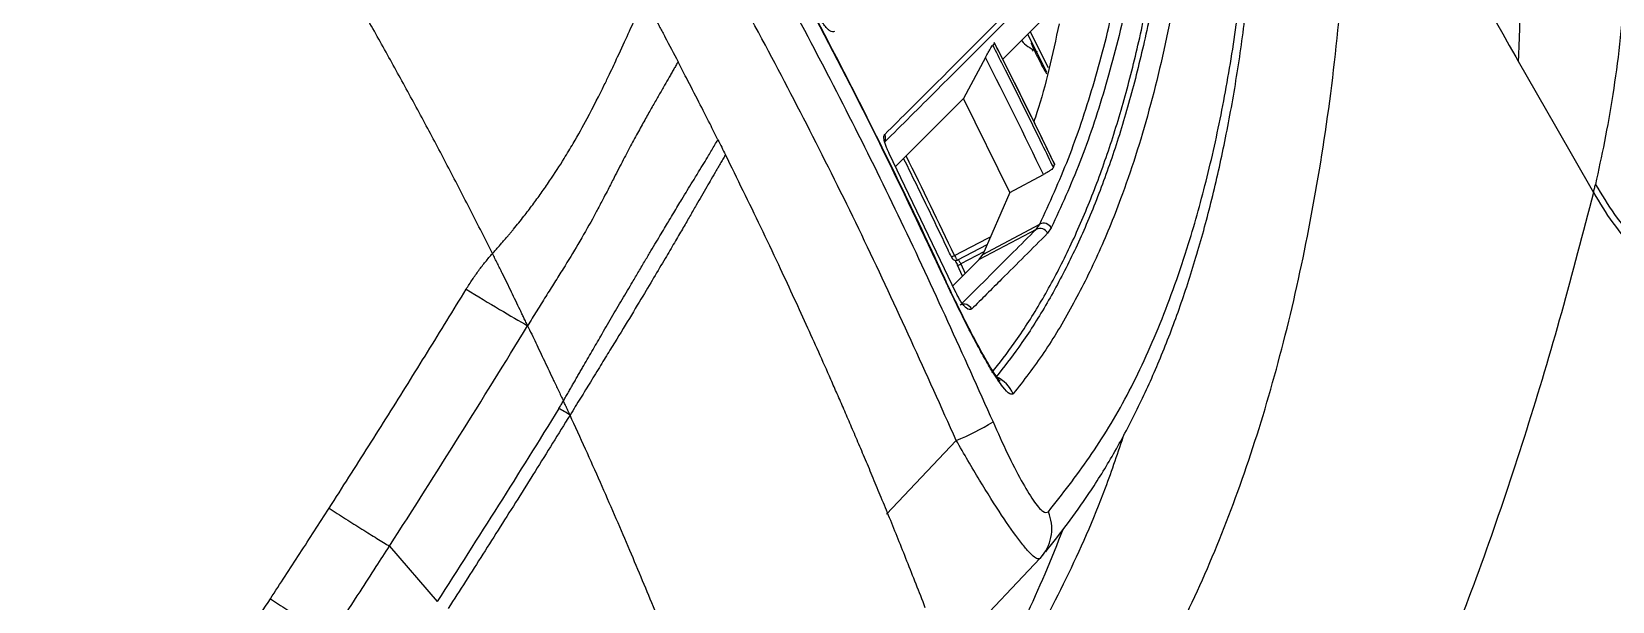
# Model space of a CAD drawing. Extents: x 400 to 501, y 484 to 634.
# Drawn here: x 420.92 to 426.61, y 518.42 to 520.46 of the extents above; entities that cross this region are included whole.
import ezdxf

# ---------------------------------------------------------------- set-up
doc = ezdxf.new("R2010")
doc.units = 0
doc.header["$MEASUREMENT"] = 0
doc.layers.add('DIM', color=3, linetype='Continuous')
doc.layers.add('GEOMETRY', color=3, linetype='Continuous', lineweight=25)

# ---------------------------------------------------------------- blocks, each defined once
blk = doc.blocks.new('2026 GRANDEE')
at = {"layer": 'GEOMETRY', "ltscale": 16}
for p, q in [((-26.0109, -76.4758), (-25.8258, -76.291)), ((-26.0401, -76.4182), (-26.047, -76.4251)), ((-26.0401, -76.4182), (-26.0399, -76.4185)), ((-25.852, -76.5233), (-25.9199, -76.3881)), ((-25.9119, -76.377), (-25.8475, -76.5052)), ((-26.0727, -76.4693), (-26.1516, -76.6164)), ((-25.9039, -76.4469), (-25.9002, -76.4417)), ((-24.1664, -76.4674), (-24.1578, -76.4825)), ((-26.3963, -76.8608), (-26.1516, -76.6164)), ((-25.9854, -76.9547), (-26.1516, -76.6164)), ((-26.1777, -77.3159), (-26.4186, -76.8144)), ((-25.829, -76.865), (-25.8245, -76.8531)), ((-25.8245, -76.8522), (-25.8245, -76.8531)), ((-25.9854, -76.9547), (-25.8647, -76.8898)), ((-25.9854, -76.9547), (-26.0825, -77.1766)), ((-25.8908, -77.0867), (-26.0955, -77.1953)), ((-26.0825, -77.1766), (-25.8778, -77.068)), ((-25.8908, -77.0867), (-25.8778, -77.068)), ((-25.8365, -77.0817), (-25.8496, -77.1007)), ((-26.1725, -77.1962), (-26.0671, -77.1412)), ((-26.1956, -77.1852), (-26.1957, -77.1853)), ((-26.1551, -77.2546), (-26.1732, -77.2154)), ((-26.0786, -77.1676), (-26.1618, -77.211)), ((-26.1618, -77.211), (-26.1459, -77.2454)), ((-26.0955, -77.1953), (-26.0825, -77.1766)), ((-26.4286, -78.109), (-26.178, -77.8445)), ((-28.2151, -78.2242), (-28.0437, -78.4227)), ((-26.5024, -78.9282), (-25.8776, -78.2685)), ((-25.8769, -78.2683), (-25.8681, -78.2582)), ((-25.8677, -78.2584), (-25.8652, -78.2553))]:
    blk.add_line(p, q, dxfattribs=at)
at = {"layer": 'GEOMETRY', "ltscale": 16, "flags": 128}
for points in [[(-24.7533, -75.4423), (-24.4835, -75.9136), (-24.2137, -76.3848)], [(-25.9429, -76.4077), (-25.9419, -76.4093), (-25.9379, -76.415)], [(-24.2137, -76.3848), (-24.1901, -76.4261), (-24.1664, -76.4674)], [(-24.1578, -76.4825), (-24.0239, -76.7163), (-23.8875, -76.9545)], [(-26.4184, -76.814), (-26.4184, -76.8141), (-26.4184, -76.8142), (-26.4186, -76.8144)], [(-26.1842, -77.1807), (-26.0641, -77.1181), (-26.0548, -77.1132)], [(-26.0955, -77.1953), (-26.176, -77.2755), (-26.1903, -77.2897)], [(-26.1775, -77.3156), (-26.1775, -77.3156), (-26.1776, -77.3158), (-26.1777, -77.3159)]]:
    blk.add_lwpolyline(points, dxfattribs=at)
at = {"layer": 'GEOMETRY', "ltscale": 256}
for centre, radius, start, end in [((-25.826, -76.297), 0.1626, 226.5123, 248.1055), ((-26.4616, -76.7593), 0.0298, 332.0702, 26.7898), ((-25.8769, -77.1134), 0.0301, 24.9216, 117.4882), ((-25.8638, -77.0949), 0.0303, 25.7887, 117.4339), ((-26.2088, -77.1361), 0.0509, 284.8902, 298.8604), ((-26.1877, -77.1632), 0.0543, 285.3506, 298.434), ((-26.2205, -77.2627), 0.00188, 288.8453, 331.804), ((-26.2191, -77.2646), 0.00106, 72.2867, 118.7848), ((-26.1501, -77.3855), 0.0301, 24.4948, 117.4819), ((-26.0822, -77.726), 0.1196, 23.9786, 66.302)]:
    blk.add_arc(centre, radius, start, end, dxfattribs=at)
at = {"layer": 'GEOMETRY', "ltscale": 16}
for centre, radius, start, end in [((-26.5099, -77.0146), 0.8937, 291.7955, 301.2875), ((-25.9894, -78.1619), 0.1548, 321.5524, 22.9718)]:
    blk.add_arc(centre, radius, start, end, dxfattribs=at)
at = {"layer": 'GEOMETRY', "ltscale": 256}
for centre, major_axis, ratio, start_param, end_param in [((-45.0049, -86.1486), (13.715, 16.2618), 0.996859, 5.862409, 5.884519), ((-45.3588, -86.3401), (15.5576, 14.4915), 0.994092, 5.977186, 5.996008)]:
    blk.add_ellipse(centre, major_axis=major_axis, ratio=ratio, start_param=start_param, end_param=end_param, dxfattribs=at)
at = {"layer": 'GEOMETRY', "ltscale": 16}
for points, knots in [([(-36.666, -67.1214), (-36.4081, -67.2387), (-35.8921, -67.4733), (-35.1368, -67.8654), (-34.3969, -68.2859), (-33.6683, -68.7414), (-32.9524, -69.2317), (-32.251, -69.7571), (-31.5722, -70.3116), (-30.924, -70.8887), (-30.3067, -71.4867), (-29.7201, -72.1037), (-29.1593, -72.7442), (-28.6204, -73.4134), (-28.1051, -74.1112), (-27.6152, -74.8371), (-27.1563, -75.5828), (-26.7434, -76.3234), (-26.371, -77.0547), (-26.1542, -77.537), (-26.0457, -77.7784)], [0, 0, 0, 0, 0.055243, 0.110533, 0.165823, 0.221065, 0.277913, 0.334813, 0.391712, 0.44856, 0.503771, 0.55903, 0.614289, 0.6695, 0.72632, 0.783192, 0.840065, 0.896885, 0.948404, 1, 1, 1, 1]), ([(-26.178, -77.8445), (-26.2858, -77.605), (-26.5016, -77.1259), (-26.8683, -76.4066), (-27.2708, -75.6846), (-27.7129, -74.964), (-28.184, -74.2618), (-28.6884, -73.573), (-29.2264, -72.8995), (-29.798, -72.2428), (-30.3968, -71.6108), (-31.0158, -71.0105), (-31.6534, -70.442), (-32.3078, -69.9052), (-32.9835, -69.3956), (-33.686, -68.9099), (-34.4149, -68.4496), (-35.1701, -68.017), (-35.9415, -67.6142), (-36.4689, -67.3737), (-36.7325, -67.2535)], [0, 0, 0, 0, 0.051523, 0.103124, 0.158337, 0.213598, 0.268858, 0.324071, 0.380887, 0.437754, 0.494622, 0.551437, 0.606681, 0.661972, 0.717264, 0.772508, 0.829355, 0.886254, 0.943153, 1, 1, 1, 1]), ([(-27.8449, -77.1736), (-27.8578, -77.1479), (-27.8836, -77.0965), (-27.9228, -77.0197), (-27.9623, -76.943), (-28.0022, -76.8666), (-28.0424, -76.7904), (-28.0829, -76.7144), (-28.1238, -76.6386), (-28.165, -76.563), (-28.2066, -76.4876), (-28.2485, -76.4124), (-28.2907, -76.3375), (-28.3332, -76.2627), (-28.3761, -76.1881), (-28.4194, -76.1138), (-28.4629, -76.0396), (-28.5069, -75.9656), (-28.5511, -75.8919), (-28.5957, -75.8184), (-28.6406, -75.745), (-28.6859, -75.6719), (-28.7315, -75.599), (-28.7774, -75.5263), (-28.8237, -75.4537), (-28.8703, -75.3814), (-28.9173, -75.3093), (-28.9645, -75.2374), (-29.0122, -75.1658), (-29.0601, -75.0943), (-29.1084, -75.023), (-29.1571, -74.9519), (-29.206, -74.8811), (-29.2553, -74.8104), (-29.305, -74.7399), (-29.355, -74.6697), (-29.4618, -74.521), (-29.628, -74.2956), (-29.8576, -73.9969), (-30.0933, -73.7027), (-30.4141, -73.3183), (-30.8284, -72.8509), (-31.3464, -72.3116), (-31.8852, -71.7935), (-32.3515, -71.3797), (-32.7348, -71.0593), (-33.0278, -70.8243), (-33.3254, -70.5952), (-33.5718, -70.4132), (-33.7645, -70.275), (-33.9018, -70.1785), (-34.0399, -70.0832), (-34.1788, -69.9892), (-34.3184, -69.8965), (-34.4589, -69.8051), (-34.6001, -69.7149), (-34.7421, -69.6261), (-34.8848, -69.5385), (-35.0284, -69.4522), (-35.1727, -69.3671), (-35.3178, -69.2834), (-35.4637, -69.2009), (-35.6104, -69.1197), (-35.7579, -69.0398), (-35.9061, -68.9612), (-36.0551, -68.8838), (-36.155, -68.8333), (-36.205, -68.808)], [0, 0, 0, 0, 0.007171, 0.01434, 0.021506, 0.02867, 0.035832, 0.042992, 0.05015, 0.057307, 0.064462, 0.071616, 0.078768, 0.085919, 0.09307, 0.100219, 0.107368, 0.114517, 0.121665, 0.128813, 0.135961, 0.14311, 0.150258, 0.157407, 0.164557, 0.171707, 0.178858, 0.186011, 0.193164, 0.200319, 0.207475, 0.214633, 0.221793, 0.228955, 0.236119, 0.243285, 0.250453, 0.281776, 0.313092, 0.344413, 0.375751, 0.437937, 0.50009, 0.562163, 0.624276, 0.655505, 0.686717, 0.717924, 0.74914, 0.763099, 0.77705, 0.790994, 0.804931, 0.818862, 0.83279, 0.846714, 0.860637, 0.874559, 0.888481, 0.902404, 0.91633, 0.930259, 0.944193, 0.958134, 0.972081, 0.986036, 1, 1, 1, 1]), ([(-24.5142, -71.7253), (-24.4331, -71.8486), (-24.2691, -72.0977), (-24.0455, -72.4892), (-23.8372, -72.8966), (-23.6489, -73.3153), (-23.4949, -73.7162), (-23.3708, -74.0891), (-23.2711, -74.4294), (-23.1865, -74.7562), (-23.1152, -75.0655), (-23.0559, -75.3548), (-23.0046, -75.6402), (-22.9629, -75.916), (-22.9329, -76.1768), (-22.916, -76.408), (-22.9112, -76.6119), (-22.9174, -76.8061), (-22.9359, -76.9878), (-22.9659, -77.1571), (-23.0014, -77.308), (-23.0214, -77.4023), (-23.0312, -77.4488)], [0, 0, 0, 0, 0.050755, 0.102556, 0.154989, 0.208217, 0.261171, 0.304932, 0.34831, 0.39134, 0.434078, 0.476593, 0.518941, 0.569573, 0.620009, 0.670159, 0.719861, 0.768886, 0.829041, 0.887736, 0.944642, 1, 1, 1, 1]), ([(-26.2199, -77.2645), (-26.2965, -77.1021), (-26.4497, -76.7774), (-26.6967, -76.2982), (-26.9556, -75.8247), (-27.2957, -75.241), (-27.7292, -74.5546), (-28.2736, -73.7761), (-28.853, -73.0185), (-29.2692, -72.5359), (-29.4775, -72.2943)], [0, 0, 0, 0, 0.090322, 0.180646, 0.271236, 0.361826, 0.520511, 0.679535, 0.839593, 1, 1, 1, 1]), ([(-26.2189, -77.2635), (-26.2362, -77.226), (-26.305, -77.0773), (-26.4468, -76.7844), (-26.6503, -76.3835), (-26.8848, -75.9492), (-27.1328, -75.5153), (-27.3927, -75.0855), (-27.664, -74.6608), (-27.9459, -74.2422), (-28.2382, -73.8304), (-28.5405, -73.4258), (-28.8524, -73.0286), (-29.1595, -72.6578), (-29.3689, -72.4137), (-29.471, -72.2996), (-29.4766, -72.2933)], [0, 0, 0, 0, 0.020777, 0.082507, 0.163678, 0.246957, 0.330809, 0.415097, 0.499662, 0.584336, 0.66896, 0.753633, 0.838319, 0.922973, 0.995755, 1, 1, 1, 1]), ([(-25.0508, -73.0081), (-24.9881, -73.1091), (-24.862, -73.3122), (-24.7041, -73.6322), (-24.5674, -73.9596), (-24.4534, -74.2911), (-24.3601, -74.6224), (-24.2863, -74.9492), (-24.2303, -75.2664), (-24.1908, -75.5685), (-24.1679, -75.8254), (-24.1563, -76.0385), (-24.152, -76.2107), (-24.1526, -76.3625), (-24.156, -76.4409), (-24.1577, -76.4803)], [0, 0, 0, 0, 0.0774163, 0.1556639, 0.2350609, 0.3155504, 0.3972005, 0.4803023, 0.5647584, 0.6500269, 0.7364909, 0.8019057, 0.8674814, 0.933522, 1, 1, 1, 1]), ([(-24.2548, -74.1914), (-24.2214, -74.2691), (-24.1548, -74.4239), (-24.0689, -74.6485), (-23.9943, -74.8639), (-23.9317, -75.0692), (-23.8767, -75.2782), (-23.8319, -75.4878), (-23.7994, -75.6944), (-23.7805, -75.8865), (-23.7736, -76.0647), (-23.7774, -76.2446), (-23.7925, -76.4246), (-23.8176, -76.6045), (-23.8477, -76.7756), (-23.8695, -76.875), (-23.8805, -76.9251)], [0, 0, 0, 0, 0.05325, 0.106069, 0.158569, 0.211493, 0.265431, 0.331987, 0.400748, 0.471596, 0.544152, 0.617916, 0.711439, 0.806234, 0.902188, 1, 1, 1, 1]), ([(-25.8468, -78.1015), (-25.7968, -78.0376), (-25.6968, -77.9098), (-25.5611, -77.6876), (-25.4425, -77.43), (-25.348, -77.1652), (-25.2744, -76.9008), (-25.2179, -76.6445), (-25.1719, -76.3723), (-25.137, -76.0841), (-25.1139, -75.78), (-25.1034, -75.4599), (-25.1048, -75.1263), (-25.1169, -74.8924), (-25.1229, -74.7754)], [0, 0, 0, 0, 0.098405, 0.196803, 0.295407, 0.394012, 0.469508, 0.545003, 0.620597, 0.69619, 0.772093, 0.847995, 0.923998, 1, 1, 1, 1]), ([(-25.8565, -78.2445), (-25.8496, -78.2358), (-25.8169, -78.1952), (-25.7586, -78.1197), (-25.6766, -78.0011), (-25.596, -77.8671), (-25.5163, -77.7138), (-25.4429, -77.5496), (-25.3757, -77.3745), (-25.3151, -77.1887), (-25.2612, -76.9925), (-25.214, -76.7853), (-25.1735, -76.5673), (-25.14, -76.338), (-25.114, -76.0987), (-25.0957, -75.85), (-25.0854, -75.5924), (-25.0836, -75.3365), (-25.0883, -75.0872), (-25.0975, -74.9225), (-25.1021, -74.8414)], [0, 0, 0, 0, 0.013398, 0.062781, 0.111877, 0.170883, 0.230168, 0.289694, 0.349392, 0.4092, 0.469068, 0.528947, 0.589539, 0.650576, 0.711623, 0.772646, 0.833621, 0.894525, 0.948005, 1, 1, 1, 1]), ([(-25.3088, -75.5078), (-25.3192, -75.6483), (-25.3399, -75.9292), (-25.4006, -76.3119), (-25.4816, -76.6646), (-25.5736, -76.9507), (-25.6684, -77.1813), (-25.7606, -77.3649), (-25.8612, -77.5324), (-25.9356, -77.629), (-25.9729, -77.6773)], [0, 0, 0, 0, 0.147467, 0.295028, 0.442482, 0.590034, 0.692456, 0.794878, 0.897439, 1, 1, 1, 1]), ([(-25.5563, -75.8976), (-25.6715, -76.0123), (-25.9017, -76.2417), (-26.1949, -76.5338), (-26.373, -76.7113), (-26.4353, -76.7733)], [0, 0, 0, 0, 0.3941595, 0.788319, 1, 1, 1, 1]), ([(-26.435, -76.7459), (-26.3728, -76.6839), (-26.1947, -76.5063), (-25.9016, -76.214), (-25.6715, -75.9844), (-25.5564, -75.8696)], [0, 0, 0, 0, 0.211681, 0.605841, 1, 1, 1, 1]), ([(-25.8778, -77.068), (-25.8425, -76.9911), (-25.7719, -76.8372), (-25.6843, -76.5745), (-25.6095, -76.2914), (-25.5731, -76.0829), (-25.5549, -75.9787)], [0, 0, 0, 0, 0.250178, 0.500479, 0.75018, 1, 1, 1, 1]), ([(-25.5141, -75.9908), (-25.5322, -76.0951), (-25.5685, -76.3039), (-25.6431, -76.5875), (-25.7306, -76.8505), (-25.8012, -77.0046), (-25.8365, -77.0817)], [0, 0, 0, 0, 0.249703, 0.499524, 0.7497, 1, 1, 1, 1]), ([(-25.6714, -79.0096), (-25.6121, -78.9234), (-25.494, -78.7515), (-25.3367, -78.4504), (-25.1954, -78.1205), (-25.0724, -77.7602), (-24.9679, -77.3723), (-24.8833, -76.9576), (-24.8171, -76.52), (-24.7907, -76.208), (-24.7776, -76.0524)], [0, 0, 0, 0, 0.127105, 0.253618, 0.379546, 0.504879, 0.629609, 0.753718, 0.87719, 1, 1, 1, 1]), ([(-26.0496, -77.6011), (-26.0225, -77.5664), (-25.9626, -77.4897), (-25.8771, -77.3564), (-25.7929, -77.2022), (-25.7159, -77.0345), (-25.6462, -76.8537), (-25.584, -76.66), (-25.5297, -76.4538), (-25.4948, -76.2901), (-25.4778, -76.1958), (-25.4744, -76.1769)], [0, 0, 0, 0, 0.102445, 0.226251, 0.350057, 0.473861, 0.597665, 0.721467, 0.84527, 0.969055, 1, 1, 1, 1]), ([(-25.4579, -76.1909), (-25.4613, -76.2098), (-25.4784, -76.3043), (-25.5134, -76.4681), (-25.5679, -76.6745), (-25.6302, -76.8683), (-25.7, -77.0493), (-25.7771, -77.2172), (-25.8614, -77.3715), (-25.947, -77.505), (-26.0069, -77.5817), (-26.0341, -77.6164)], [0, 0, 0, 0, 0.030945, 0.15473, 0.278532, 0.402334, 0.526138, 0.649942, 0.773748, 0.897554, 1, 1, 1, 1]), ([(-27.8449, -77.1735), (-27.8411, -77.1693), (-27.8336, -77.1609), (-27.8227, -77.1486), (-27.8125, -77.1368), (-27.8028, -77.1256), (-27.7936, -77.1149), (-27.785, -77.1047), (-27.7769, -77.0951), (-27.759, -77.0734), (-27.7328, -77.041), (-27.6999, -76.9978), (-27.669, -76.9554), (-27.63, -76.8992), (-27.5912, -76.839), (-27.5459, -76.7635), (-27.4942, -76.6706), (-27.4535, -76.5898), (-27.4193, -76.5188), (-27.3891, -76.4542), (-27.3623, -76.3954), (-27.3424, -76.3525), (-27.332, -76.3305), (-27.324, -76.3141), (-27.3166, -76.2993), (-27.309, -76.2848), (-27.3022, -76.2725), (-27.298, -76.2654), (-27.296, -76.262)], [0, 0, 0, 0, 0.009217, 0.018007, 0.026388, 0.034372, 0.041972, 0.049199, 0.056061, 0.062566, 0.095292, 0.125015, 0.155025, 0.18753, 0.250012, 0.294716, 0.374798, 0.499961, 0.545674, 0.624907, 0.749851, 0.812418, 0.849971, 0.875052, 0.910964, 0.943775, 0.973463, 1, 1, 1, 1]), ([(-27.296, -76.262), (-27.2946, -76.2647), (-27.2918, -76.2701), (-27.2874, -76.2782), (-27.283, -76.2864), (-27.2786, -76.2946), (-27.2742, -76.3028), (-27.2698, -76.311), (-27.2654, -76.3193), (-27.2609, -76.3276), (-27.2565, -76.336), (-27.252, -76.3444), (-27.2475, -76.3528), (-27.243, -76.3612), (-27.2385, -76.3697), (-27.234, -76.3782), (-27.2295, -76.3868), (-27.2264, -76.3925), (-27.2249, -76.3953)], [0, 0, 0, 0, 0.060769, 0.121772, 0.183009, 0.244479, 0.306181, 0.368115, 0.430279, 0.492672, 0.555294, 0.618145, 0.681222, 0.744526, 0.808055, 0.87181, 0.935791, 1, 1, 1, 1]), ([(-26.6151, -76.3761), (-26.6201, -76.3777), (-26.6265, -76.3797), (-26.6427, -76.3648), (-26.6519, -76.3538), (-26.6612, -76.3402), (-26.6672, -76.3301), (-26.6702, -76.3243), (-26.6707, -76.3235)], [0, 0, 0, 0, 0.523932, 0.670004, 0.816898, 0.900612, 0.985154, 1, 1, 1, 1]), ([(-25.8083, -76.3481), (-25.8322, -76.4585), (-25.8588, -76.5816), (-25.8952, -76.689), (-25.8989, -76.7)], [0, 0, 0, 0, 0.898111, 1, 1, 1, 1]), ([(-25.8229, -76.8553), (-25.8407, -76.8184), (-25.912, -76.671), (-25.9858, -76.5248), (-26.0411, -76.4151)], [0, 0, 0, 0, 0.25003, 1, 1, 1, 1]), ([(-25.8245, -76.8531), (-25.8361, -76.8291), (-25.894, -76.7092), (-25.9659, -76.5642), (-26.0271, -76.4437), (-26.0401, -76.4182)], [0, 0, 0, 0, 0.164616, 0.823096, 1, 1, 1, 1]), ([(-25.9091, -76.4166), (-25.9078, -76.4199), (-25.9022, -76.4342), (-25.8885, -76.4631), (-25.8705, -76.4985), (-25.8587, -76.5184), (-25.8531, -76.5278)], [0, 0, 0, 0, 0.096347, 0.407472, 0.721489, 1, 1, 1, 1]), ([(-26.0727, -76.4693), (-26.0694, -76.4633), (-26.0636, -76.4526), (-26.0559, -76.4391), (-26.0505, -76.43), (-26.0479, -76.426), (-26.0471, -76.4252), (-26.047, -76.4251)], [0, 0, 0, 0, 0.30555, 0.546019, 0.745354, 0.945748, 1, 1, 1, 1]), ([(-26.047, -76.4251), (-26.0349, -76.4488), (-25.9746, -76.5675), (-25.9018, -76.7142), (-25.8423, -76.8375), (-25.829, -76.865)], [0, 0, 0, 0, 0.162765, 0.813841, 1, 1, 1, 1]), ([(-27.178, -76.4846), (-27.1805, -76.489), (-27.1856, -76.4979), (-27.1933, -76.5115), (-27.2012, -76.5254), (-27.2121, -76.5442), (-27.227, -76.57), (-27.2429, -76.5978), (-27.2572, -76.6226), (-27.2717, -76.648), (-27.2913, -76.6827), (-27.3166, -76.7282), (-27.3444, -76.7792), (-27.3745, -76.8361), (-27.403, -76.8913), (-27.4267, -76.9376), (-27.446, -76.975), (-27.4647, -77.0104), (-27.4943, -77.0653), (-27.5345, -77.1355), (-27.5771, -77.2059), (-27.6063, -77.2526), (-27.6217, -77.2773), (-27.6375, -77.3023), (-27.6534, -77.3278), (-27.6696, -77.3535), (-27.6859, -77.3796), (-27.7023, -77.406), (-27.7132, -77.4238), (-27.7187, -77.4327)], [0, 0, 0, 0, 0.032374, 0.064007, 0.094902, 0.125056, 0.184059, 0.250037, 0.279502, 0.312578, 0.375117, 0.437614, 0.500081, 0.562575, 0.625062, 0.663114, 0.687601, 0.721301, 0.750115, 0.816345, 0.874966, 0.890505, 0.906033, 0.921569, 0.93713, 0.952735, 0.968401, 0.984148, 1, 1, 1, 1]), ([(-27.0345, -76.7646), (-27.044, -76.7457), (-27.0667, -76.7008), (-27.1045, -76.6266), (-27.1428, -76.5521), (-27.168, -76.5037), (-27.178, -76.4846)], [0, 0, 0, 0, 0.201305, 0.480084, 0.793993, 1, 1, 1, 1]), ([(-24.1577, -76.4803), (-24.1577, -76.4806), (-24.1578, -76.4814), (-24.1578, -76.4821), (-24.1578, -76.4825)], [0, 0, 0, 0, 0.499999, 1, 1, 1, 1]), ([(-26.4186, -76.8144), (-26.4214, -76.8086), (-26.4269, -76.797), (-26.4333, -76.7802), (-26.4378, -76.7642), (-26.4386, -76.7517), (-26.4363, -76.7479), (-26.435, -76.7459)], [0, 0, 0, 0, 0.138723, 0.277674, 0.440027, 0.704956, 1, 1, 1, 1]), ([(-27.59, -77.7028), (-27.587, -77.6976), (-27.581, -77.6872), (-27.5721, -77.6718), (-27.5633, -77.6565), (-27.5546, -77.6414), (-27.5461, -77.6265), (-27.5376, -77.6119), (-27.5293, -77.5975), (-27.5125, -77.5684), (-27.4874, -77.5252), (-27.4523, -77.4646), (-27.4156, -77.4014), (-27.3774, -77.3362), (-27.3453, -77.282), (-27.3181, -77.236), (-27.296, -77.1988), (-27.2751, -77.1637), (-27.2499, -77.1215), (-27.2283, -77.0853), (-27.208, -77.0518), (-27.1877, -77.0181), (-27.1661, -76.9824), (-27.1441, -76.946), (-27.124, -76.9132), (-27.1044, -76.881), (-27.0854, -76.8496), (-27.07, -76.8241), (-27.0567, -76.8021), (-27.0456, -76.7834), (-27.0382, -76.7709), (-27.0345, -76.7646)], [0, 0, 0, 0, 0.008115, 0.016152, 0.024109, 0.031983, 0.039774, 0.04748, 0.055101, 0.062638, 0.093886, 0.125011, 0.163967, 0.205455, 0.249903, 0.278998, 0.3124, 0.343678, 0.374952, 0.43743, 0.464992, 0.499928, 0.571797, 0.624905, 0.680352, 0.749963, 0.813475, 0.874983, 0.916709, 0.958394, 1, 1, 1, 1]), ([(-27.0074, -76.8187), (-27.0098, -76.8227), (-27.0154, -76.8321), (-27.0241, -76.847), (-27.0328, -76.8618), (-27.0442, -76.8814), (-27.0577, -76.9046), (-27.0754, -76.9351), (-27.0931, -76.966), (-27.1132, -77.0006), (-27.1345, -77.0376), (-27.1588, -77.0796), (-27.1818, -77.1189), (-27.2027, -77.1546), (-27.2259, -77.194), (-27.2581, -77.2483), (-27.3044, -77.3258), (-27.3582, -77.4151), (-27.4113, -77.5017), (-27.4567, -77.576), (-27.4863, -77.6242), (-27.5106, -77.6636), (-27.5287, -77.6929), (-27.5473, -77.723), (-27.5599, -77.7433), (-27.5663, -77.7536)], [0, 0, 0, 0, 0.02629, 0.06249, 0.099301, 0.125015, 0.192962, 0.250087, 0.316079, 0.375173, 0.43987, 0.50015, 0.562654, 0.594626, 0.625163, 0.690352, 0.750199, 0.81374, 0.874914, 0.905396, 0.937579, 0.95268, 0.968095, 0.983856, 1, 1, 1, 1]), ([(-26.2891, -78.4461), (-26.3002, -78.4176), (-26.322, -78.3615), (-26.3546, -78.2791), (-26.3862, -78.2), (-26.4171, -78.124), (-26.447, -78.0512), (-26.4759, -77.9815), (-26.5039, -77.9148), (-26.5309, -77.8513), (-26.5568, -77.7907), (-26.5816, -77.7332), (-26.6054, -77.6788), (-26.6499, -77.5774), (-26.7193, -77.4226), (-26.8037, -77.2401), (-26.9002, -77.0366), (-26.9649, -76.9051), (-27.0074, -76.8187)], [0, 0, 0, 0, 0.0516264, 0.1013881, 0.1492965, 0.195364, 0.2396026, 0.2820224, 0.322631, 0.3614337, 0.3984343, 0.4336351, 0.4670372, 0.4986407, 0.6202968, 0.7529858, 0.8376508, 1, 1, 1, 1]), ([(-26.1956, -77.1852), (-26.1999, -77.1761), (-26.2213, -77.131), (-26.2778, -77.0129), (-26.3313, -76.9044), (-26.3672, -76.8318)], [0, 0, 0, 0, 0.076269, 0.381348, 1, 1, 1, 1]), ([(-25.829, -76.865), (-25.8298, -76.866), (-25.8312, -76.8682), (-25.8382, -76.8737), (-25.8478, -76.8801), (-25.8573, -76.8858), (-25.863, -76.8889), (-25.8647, -76.8898)], [0, 0, 0, 0, 0.225263, 0.450515, 0.675912, 0.900806, 1, 1, 1, 1]), ([(-23.8875, -76.9545), (-23.8863, -76.9497), (-23.884, -76.9401), (-23.8817, -76.9301), (-23.8805, -76.9251)], [0, 0, 0, 0, 0.499761, 1, 1, 1, 1]), ([(-23.8805, -76.9251), (-23.8585, -76.9618), (-23.8145, -77.0351), (-23.7305, -77.1337), (-23.635, -77.2219), (-23.5282, -77.2973), (-23.4125, -77.359), (-23.2897, -77.4055), (-23.1619, -77.4375), (-23.0748, -77.445), (-23.0312, -77.4488)], [0, 0, 0, 0, 0.125001, 0.250001, 0.375, 0.5, 0.625, 0.749999, 0.874999, 1, 1, 1, 1]), ([(-23.8875, -76.9545), (-23.9253, -77.0994), (-24.0011, -77.3895), (-24.127, -77.8101), (-24.2625, -78.217), (-24.4087, -78.6055), (-24.579, -79.0043), (-24.7772, -79.4045), (-25.0074, -79.7958), (-25.2498, -80.1572), (-25.4195, -80.3785), (-25.5043, -80.4891)], [0, 0, 0, 0, 0.100251, 0.200884, 0.301252, 0.401354, 0.501131, 0.625737, 0.750202, 0.875255, 1, 1, 1, 1]), ([(-23.8875, -76.9545), (-23.8655, -76.9912), (-23.8214, -77.0646), (-23.7372, -77.1633), (-23.6414, -77.2514), (-23.5345, -77.3267), (-23.4185, -77.3882), (-23.2954, -77.4345), (-23.1673, -77.4662), (-23.08, -77.4735), (-23.0363, -77.4771)], [0, 0, 0, 0, 0.125007, 0.250007, 0.375002, 0.499996, 0.624991, 0.749988, 0.87499, 1, 1, 1, 1]), ([(-26.164, -77.3588), (-26.1004, -77.2955), (-26.0092, -77.2047), (-25.9183, -77.1141), (-25.8908, -77.0867)], [0, 0, 0, 0, 0.697441, 1, 1, 1, 1]), ([(-25.8496, -77.1007), (-25.8771, -77.1282), (-25.9322, -77.183), (-26.0232, -77.2738), (-26.0867, -77.3372), (-26.1227, -77.3731)], [0, 0, 0, 0, 0.3025586, 0.6051172, 1, 1, 1, 1]), ([(-27.9395, -77.3015), (-27.9358, -77.2957), (-27.9286, -77.2841), (-27.9174, -77.267), (-27.9059, -77.2503), (-27.8942, -77.2341), (-27.8823, -77.2183), (-27.8701, -77.203), (-27.8577, -77.188), (-27.8491, -77.1784), (-27.8449, -77.1735)], [0, 0, 0, 0, 0.129515, 0.257616, 0.384362, 0.509815, 0.634039, 0.757099, 0.879063, 1, 1, 1, 1]), ([(-27.7186, -77.4326), (-27.72, -77.4298), (-27.7226, -77.4242), (-27.7266, -77.4159), (-27.7304, -77.4081), (-27.7339, -77.4006), (-27.7373, -77.3936), (-27.7404, -77.3871), (-27.7432, -77.3812), (-27.7501, -77.3668), (-27.761, -77.3442), (-27.7768, -77.3115), (-27.793, -77.2783), (-27.8071, -77.2495), (-27.8185, -77.2264), (-27.8273, -77.2088), (-27.836, -77.1912), (-27.8419, -77.1794), (-27.8449, -77.1736)], [0, 0, 0, 0, 0.040256, 0.077917, 0.113005, 0.145539, 0.17554, 0.203022, 0.228002, 0.250492, 0.381107, 0.500667, 0.627728, 0.750391, 0.813146, 0.87565, 0.937926, 1, 1, 1, 1]), ([(-26.1957, -77.1853), (-26.1957, -77.1854), (-26.1954, -77.186), (-26.1951, -77.1865), (-26.1948, -77.187)], [0, 0, 0, 0, 0.167749, 1, 1, 1, 1]), ([(-26.1948, -77.187), (-26.1945, -77.1877), (-26.193, -77.1906), (-26.19, -77.1943), (-26.1844, -77.1976), (-26.1788, -77.1981), (-26.1746, -77.1975), (-26.1729, -77.1963), (-26.1726, -77.1961)], [0, 0, 0, 0, 0.09013, 0.356089, 0.566228, 0.766556, 0.963438, 1, 1, 1, 1]), ([(-26.1842, -77.1807), (-26.1832, -77.1825), (-26.1812, -77.1863), (-26.178, -77.1912), (-26.1753, -77.1947), (-26.1734, -77.1965), (-26.1728, -77.1961), (-26.1726, -77.196)], [0, 0, 0, 0, 0.205133, 0.426125, 0.646883, 0.867493, 1, 1, 1, 1]), ([(-26.1833, -77.1973), (-26.1826, -77.1984), (-26.1806, -77.2014), (-26.177, -77.2079), (-26.1745, -77.2132), (-26.1733, -77.2156)], [0, 0, 0, 0, 0.251317, 0.666282, 1, 1, 1, 1]), ([(-26.1715, -77.1947), (-26.1713, -77.1946), (-26.1709, -77.1944), (-26.1694, -77.1962), (-26.1671, -77.2), (-26.1644, -77.2051), (-26.1626, -77.2091), (-26.1618, -77.211)], [0, 0, 0, 0, 0.132261, 0.352591, 0.573333, 0.794407, 1, 1, 1, 1]), ([(-25.9729, -77.6773), (-25.9765, -77.6788), (-25.9846, -77.6819), (-26.0105, -77.6546), (-26.0431, -77.6064), (-26.0771, -77.5484), (-26.1128, -77.483), (-26.153, -77.4046), (-26.1901, -77.3284), (-26.2121, -77.2811), (-26.2199, -77.2645)], [0, 0, 0, 0, 0.114472, 0.252216, 0.400053, 0.511846, 0.623797, 0.771684, 0.919674, 1, 1, 1, 1]), ([(-26.0277, -77.6254), (-26.0263, -77.6263), (-26.0215, -77.6295), (-26.02, -77.6315), (-26.0215, -77.6299), (-26.0288, -77.621), (-26.0416, -77.6026), (-26.0598, -77.5738), (-26.083, -77.5338), (-26.1108, -77.483), (-26.1424, -77.4221), (-26.1769, -77.3526), (-26.2027, -77.2984), (-26.2167, -77.2682), (-26.2188, -77.2636)], [0, 0, 0, 0, 0.0161075, 0.0546798, 0.1021144, 0.1637874, 0.2399439, 0.329611, 0.4344825, 0.552276, 0.6823879, 0.8242844, 0.9736696, 1, 1, 1, 1]), ([(-28.4323, -78.0883), (-28.4085, -78.0511), (-28.3608, -77.9766), (-28.2897, -77.8647), (-28.2189, -77.7525), (-28.1485, -77.6401), (-28.0785, -77.5275), (-28.0087, -77.4147), (-27.9626, -77.3392), (-27.9395, -77.3015)], [0, 0, 0, 0, 0.142835, 0.285675, 0.428522, 0.571376, 0.714239, 0.857114, 1, 1, 1, 1]), ([(-27.9395, -77.3016), (-27.8986, -77.3266), (-27.8576, -77.3514), (-27.7819, -77.3963), (-27.7473, -77.4165), (-27.7187, -77.4327)], [0, 0, 0, 0, 0.5, 0.5, 1, 1, 1, 1]), ([(-26.1227, -77.3731), (-26.1279, -77.3746), (-26.1347, -77.3766), (-26.1505, -77.3607), (-26.1596, -77.3488), (-26.1685, -77.3343), (-26.1742, -77.3234), (-26.1772, -77.317), (-26.1777, -77.3159)], [0, 0, 0, 0, 0.5166879, 0.6653337, 0.8147703, 0.8981178, 0.9823325, 1, 1, 1, 1]), ([(-27.7186, -77.4326), (-27.7089, -77.453), (-27.6889, -77.4952), (-27.6577, -77.5606), (-27.6304, -77.6179), (-27.6076, -77.6657), (-27.5959, -77.6903), (-27.59, -77.7028)], [0, 0, 0, 0, 0.225838, 0.468414, 0.726783, 0.861594, 1, 1, 1, 1]), ([(-24.2552, -81.1169), (-24.1883, -81.0265), (-24.054, -80.8449), (-23.886, -80.5594), (-23.7452, -80.2597), (-23.6211, -79.9339), (-23.5067, -79.5798), (-23.3999, -79.1994), (-23.2994, -78.7955), (-23.205, -78.3713), (-23.1165, -77.932), (-23.063, -77.6285), (-23.0363, -77.4771)], [0, 0, 0, 0, 0.0994336, 0.1995603, 0.2993658, 0.3992343, 0.4991929, 0.5991458, 0.6993031, 0.7996, 0.9000395, 1, 1, 1, 1]), ([(-27.606, -77.7296), (-27.6033, -77.7252), (-27.5978, -77.7163), (-27.5926, -77.7073), (-27.59, -77.7028)], [0, 0, 0, 0, 0.501364, 1, 1, 1, 1]), ([(-27.5663, -77.7536), (-27.573, -77.7494), (-27.5806, -77.7447), (-27.5947, -77.7362), (-27.6012, -77.7324), (-27.606, -77.7296)], [0, 0, 0, 0, 0.5, 0.5, 1, 1, 1, 1]), ([(-27.5663, -77.7536), (-27.5669, -77.7522), (-27.5683, -77.7493), (-27.5705, -77.7445), (-27.573, -77.7393), (-27.5764, -77.7321), (-27.5797, -77.7251), (-27.5831, -77.7178), (-27.5857, -77.7121), (-27.5882, -77.7068), (-27.5895, -77.704), (-27.59, -77.7028)], [0, 0, 0, 0, 0.0777084, 0.1646993, 0.2610644, 0.3668761, 0.564621, 0.6530759, 0.7990462, 0.9146581, 1, 1, 1, 1]), ([(-27.5663, -77.7536), (-27.5872, -77.7874), (-27.6289, -77.8549), (-27.6916, -77.9555), (-27.7542, -78.0554), (-27.8168, -78.1545), (-27.8793, -78.2529), (-27.9416, -78.3506), (-27.9833, -78.4154), (-28.0041, -78.4477)], [0, 0, 0, 0, 0.145304, 0.289795, 0.433471, 0.576331, 0.718373, 0.859597, 1, 1, 1, 1]), ([(-27.0206, -79.071), (-27.0302, -79.0454), (-27.0498, -78.9926), (-27.0805, -78.9113), (-27.1134, -78.8256), (-27.1485, -78.7355), (-27.1858, -78.6412), (-27.2253, -78.5428), (-27.2671, -78.4404), (-27.3112, -78.3342), (-27.3577, -78.2244), (-27.4064, -78.1111), (-27.4575, -77.9945), (-27.5109, -77.8749), (-27.5476, -77.7944), (-27.5663, -77.7536)], [0, 0, 0, 0, 0.057421, 0.118327, 0.182677, 0.250425, 0.321512, 0.395874, 0.473433, 0.554101, 0.637775, 0.724341, 0.813668, 0.905609, 1, 1, 1, 1]), ([(-26.0457, -77.7784), (-26.0287, -77.8164), (-25.9947, -77.8923), (-25.944, -77.9908), (-25.8996, -78.0643), (-25.8642, -78.107), (-25.8526, -78.1033), (-25.8468, -78.1015)], [0, 0, 0, 0, 0.20603, 0.410242, 0.605586, 0.803005, 1, 1, 1, 1]), ([(-26.1159, -78.8985), (-26.0566, -78.8134), (-25.9383, -78.6438), (-25.7812, -78.3454), (-25.6584, -78.0721), (-25.5955, -77.8856), (-25.5734, -77.8198)], [0, 0, 0, 0, 0.283532, 0.56572, 0.846574, 1, 1, 1, 1]), ([(-25.8769, -78.2683), (-25.8795, -78.2697), (-25.8847, -78.2726), (-25.9003, -78.2622), (-25.9217, -78.2405), (-25.9571, -78.1971), (-26.0135, -78.1167), (-26.0934, -77.9904), (-26.1499, -77.893), (-26.178, -77.8445)], [0, 0, 0, 0, 0.099938, 0.199864, 0.300275, 0.400689, 0.596998, 0.799105, 1, 1, 1, 1]), ([(-28.6432, -78.4133), (-28.6255, -78.3863), (-28.5902, -78.3323), (-28.5374, -78.2511), (-28.4847, -78.1698), (-28.4498, -78.1155), (-28.4323, -78.0883)], [0, 0, 0, 0, 0.249845, 0.499792, 0.749843, 1, 1, 1, 1]), ([(-28.4323, -78.0883), (-28.4128, -78.1009), (-28.3927, -78.1136), (-28.353, -78.1388), (-28.3333, -78.1513), (-28.2956, -78.1749), (-28.2775, -78.1861), (-28.2441, -78.2067), (-28.2287, -78.216), (-28.2151, -78.2242)], [0, 0, 0, 0, 0.25, 0.25, 0.5, 0.5, 0.75, 0.75, 1, 1, 1, 1]), ([(-26.0626, -78.7291), (-26.0169, -78.6477), (-25.919, -78.4735), (-25.8362, -78.27), (-25.7921, -78.1615)], [0, 0, 0, 0, 0.46686, 1, 1, 1, 1]), ([(-28.4275, -78.5513), (-28.4185, -78.5377), (-28.3829, -78.4833), (-28.3279, -78.3989), (-28.2661, -78.3034), (-28.2309, -78.2488), (-28.2151, -78.2242)], [0, 0, 0, 0, 0.125025, 0.5, 0.775132, 1, 1, 1, 1]), ([(-29.1318, -79.1419), (-29.1082, -79.1075), (-29.061, -79.0386), (-28.9906, -78.9349), (-28.9205, -78.8311), (-28.8507, -78.727), (-28.7812, -78.6226), (-28.712, -78.5181), (-28.6662, -78.4482), (-28.6432, -78.4133)], [0, 0, 0, 0, 0.142782, 0.285587, 0.428417, 0.571271, 0.714152, 0.857062, 1, 1, 1, 1]), ([(-28.6432, -78.4133), (-28.6238, -78.4261), (-28.6039, -78.439), (-28.5645, -78.4646), (-28.5449, -78.4772), (-28.5074, -78.5012), (-28.4894, -78.5126), (-28.4562, -78.5334), (-28.441, -78.5429), (-28.4274, -78.5513)], [0, 0, 0, 0, 0.25, 0.25, 0.5, 0.5, 0.75, 0.75, 1, 1, 1, 1])]:
    blk.add_open_spline(points, degree=3, knots=knots, dxfattribs=at)
for points in [[(-27.2249, -76.3953), (-27.2092, -76.4251), (-27.1935, -76.4548), (-27.178, -76.4846)], [(-27.0345, -76.7646), (-27.03, -76.7736), (-27.0256, -76.7827), (-27.021, -76.7917)], [(-27.021, -76.7917), (-27.0165, -76.8007), (-27.012, -76.8097), (-27.0075, -76.8188)], [(-28.2151, -78.2242), (-28.0467, -77.9622), (-27.8812, -77.6984), (-27.7187, -77.4327)], [(-27.606, -77.7296), (-27.7497, -77.962), (-27.8955, -78.193), (-28.0437, -78.4227)]]:
    blk.add_open_spline(points, degree=3, dxfattribs=at)

msp = doc.modelspace()

# ---------------------------------------------------------------- block references
at = {"layer": 'DIM'}
msp.add_blockref('2026 GRANDEE', (450.4248, 596.8403), dxfattribs=at)

doc.saveas('drawing.dxf')
